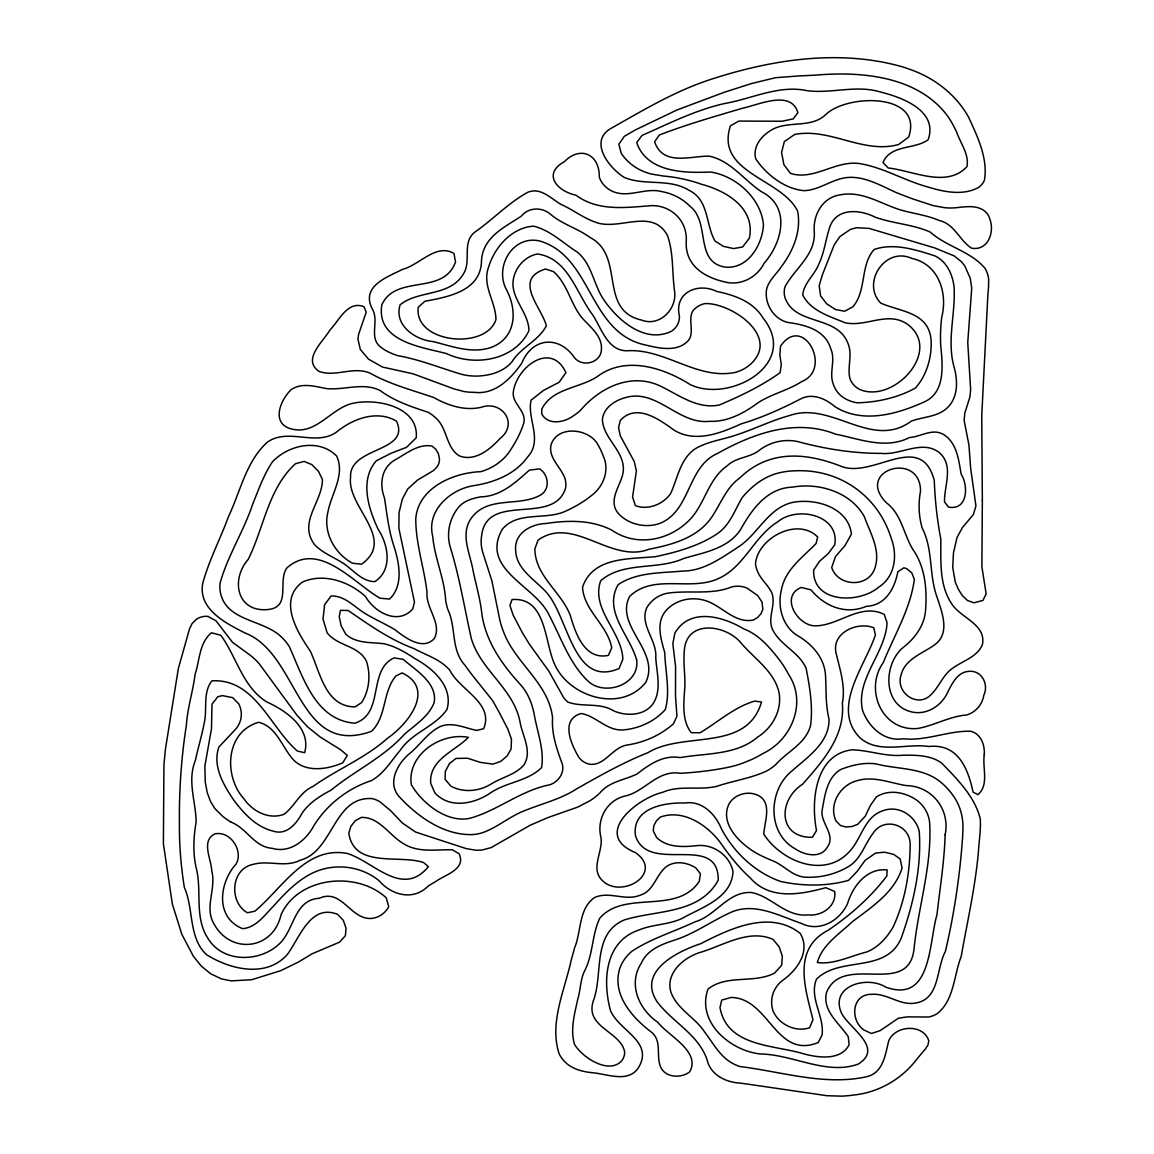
<?xml version="1.0" encoding="UTF-8"?>
<svg xmlns="http://www.w3.org/2000/svg" width="1154" height="1154" viewBox="0 0 1154 1154"><rect width="100%" height="100%" fill="white"/><g stroke="black" fill="none" stroke-linecap="round" stroke-linejoin="round"><path stroke-width="1.5" d="M231.074 822.167C246.812 828.139 254.111 846.964 272.099 848.305C289.827 853.585 306.098 840.516 313.902 825.6C327.087 804.425 348.018 788.168 371.718 780.508C384.037 773.396 391.437 760.659 400.38 750.042C412.367 732.386 435.116 726.717 447.002 709.421C453.551 686.543 432.837 668.339 414.762 658.501C405.198 652.212 395.231 646.211 383.921 643.744C370.838 642.1 356.326 643.73 345.796 634.238L341.166 625.785L339.233 616.669L340.473 610.336L348.234 610.524C369.165 624.963 389.965 639.677 413.997 648.62C426.273 655.284 440.727 659.381 449.988 670.46C459.681 690.15 494.316 703.074 483.656 728.722L476.674 730.395C464.658 728.03 452.051 721.365 439.876 726.717C428.062 732.675 420.647 744.013 410.882 752.523C397.942 762.534 386.186 782.975 399.702 797.241C418.628 817.522 445.011 836.03 473.905 834.515A43.131 39.986 6.6 0 0 482.747 832.625C497.677 827.274 509.794 816.311 524.637 810.671C541.933 803.602 560.498 799.318 576.365 789.019C599.647 775.834 622.958 762.592 647.884 752.696C683.846 730.684 746.609 752.841 761.51 701.993L754.673 701.098C734.074 707.142 718.177 722.015 700.074 732.761L691.275 732.675C682.129 721.12 683.615 705.065 684.524 691.217C685.923 678.134 683.053 665.065 684.25 651.981C685.245 619.078 725.404 624.083 741.041 642.966C754.456 658.819 774.68 671.599 779.152 693.136C781.965 710.518 772.372 727.813 757.774 736.988C736.137 755.408 706.536 752.927 680.254 757.601C663.377 754.702 649.572 764.251 637.022 774.002C624.429 780.133 609.153 781.546 599.748 793.086A55.334 51.295 6.6 0 1 589.968 800.732L577.736 807.108L547.876 817.58L530.061 825.283L491.2 847.57L482.531 849.935L476.515 850.296L466.346 848.652L415.642 832.092L402.342 823.018L390.571 810.598L380.142 801.987A20.613 19.113 6.6 0 0 371.819 798.582C333.318 796.26 333.463 851.364 300.228 860.206C285.211 867.967 268.666 859.946 253.303 864.346C230.569 868.601 228.809 902.399 247.446 912.771L254.832 911.213C282.312 888.32 305.781 845.55 347.412 853.484C373.997 861.879 402.573 898.101 428.394 866.64L423.576 862.543C399.428 854.234 354.119 868.847 348.811 833.145L350.859 826.336L355.36 820.653L361.303 817.421C379.002 816.888 388.927 834.746 402.602 843.098C417.459 853.123 435.592 849.402 452.296 849.777L459.09 853.744C466.418 869.207 445.372 874.602 435.909 881.382A405.4 375.872 6.6 0 0 428.422 885.883C413.262 901.231 391.87 895.345 378.887 880.574C359.817 865.053 331.977 862.615 310.354 874.141C295.842 881.844 284.432 893.903 273.628 906.005C264.655 914.978 256.347 927.455 242.643 928.681C214.774 917.589 219.13 882.622 236.224 863.856C243.552 850.44 230.122 830.577 214.961 833.866C200.652 840.747 211.413 859.297 211.773 871.025C216.418 888.306 204.489 906.813 213.476 922.955C229.978 954.964 273.065 950.29 281.013 914.833C298.049 876.651 356.586 870.52 386.229 897.812L388.754 906.698C384.686 914.516 375.54 919.839 366.655 918.18C348.84 915.035 340.142 888.897 319.297 898.259C293.477 899.932 294.587 930.528 278.749 944.376C259.232 962.508 222.751 962.84 208.052 938.534C194.507 918.021 201.647 892.879 196.757 870.26C192.675 854.378 193.338 837.977 196.151 821.965C195.863 801.352 186.977 780.926 195.415 760.356C198.041 747.951 201.777 735.79 204.171 723.327C207.518 709.321 202.513 692.934 211.846 680.846C254.904 678.292 270.05 727.424 297.371 751.038L304.642 752.725C311.436 728.246 286.293 710.763 266.834 701.978C242.542 686.918 236.772 657.073 220.803 635.263L211.499 632.767C199.123 642.749 199.772 660.477 195.069 674.426C192.963 691.52 187.467 708.037 186.371 725.26C181.236 757.962 179.043 790.937 179.418 824.043C179.231 845.19 180.99 866.495 184.337 887.368C193.93 909.078 188.275 937.639 206.451 954.618C230.093 969.562 266.228 978.275 287.36 954.473C299.78 937.639 310.527 903.409 337.675 914.386L343.301 920.344L346.056 928.205L345.378 935.721L339.521 942.183L312.301 953.694L298.569 961.974L280.71 970.687L251.702 979.732L231.247 980.871L221.64 978.967L210.735 973.803L201.344 966.143L193.425 956.349L181.87 934.379L172.35 904.101L163.378 843.646L163.94 764.655L165.383 749.494L178.336 668.584L189.573 628.685L192.04 623.65L196.281 619.381A17.18 15.925 6.6 0 1 204.922 616.323L207.835 616.38L215.957 620.78L232.545 642.36L249.509 654.707A61.826 57.325 6.6 0 1 259.073 663.536L296.924 715.192L307.555 726.832L320.336 737.117L340.675 749.754L347.325 755.408L342.767 762.794C326.106 770.064 302.507 773.281 290.548 756.332C281.172 744.142 275.142 726.299 258.712 722.274C225.391 731.708 223.241 776.238 244.23 799.159C252.74 811.565 269.214 819.931 284.014 814.277C294.861 806.199 299.867 792.019 313.008 786.451C337.141 769.242 365.27 758.164 387.484 738.271C407.737 724.337 436.039 689.226 402.14 672.897L395.88 675.984C382.363 692.025 386.835 716.562 371.53 731.29C297.443 757.99 299.247 654.145 245.254 633.07C225.996 623.463 197.709 608.995 202.772 583.275C208.975 560.209 220.4 538.889 228.535 516.487C240.45 491.474 246.206 461.037 267.512 442.04C288.37 427.557 315.489 446.555 336.247 432.288C352.46 418.758 376.896 409.612 396.457 421.095C411.141 452.714 348.869 446.281 350.571 477.323C346.604 506.952 396.846 538.774 361.577 564.205L352.59 563.239C334.631 553.704 322.889 532.398 327.909 512.116C331.299 493.595 345.407 474.885 336.651 456.018C318.807 438.001 288.399 444.867 272.373 461.917C263.732 474.871 258.51 489.83 252.683 504.197C243.653 531.388 227.569 555.911 219.996 583.405A38.616 35.803 6.6 0 0 220.356 592.247C226.011 621.717 263.458 619.15 281.619 637.196A55.19 51.165 6.6 0 1 289.178 646.341C303.04 676.792 315.143 720.24 354.927 723.212C384.83 713.489 367.304 670.272 394.12 657.881L403.15 659.309C415.858 670.344 437.611 683.067 434.149 702.555C428.783 716.461 415.555 724.654 404.737 733.973C383.835 757.356 354.97 770.54 330.996 790.187C320.019 795.943 309.185 802.766 302.074 813.209C296.405 823.783 286.639 835.669 273.137 831.111C256.188 826.985 243.826 813.584 233.772 800.097C223.414 784.893 212.206 765.823 218.899 747.013L234.031 730.9A25.951 24.061 6.6 0 0 238.82 703.926L232.675 697.651L222.448 695.617L217.817 696.699L212.004 704.171L211.47 728.967L204.864 765.924L205.268 782.21L207.244 792.625L210.504 801.453L214.817 808.507L222.376 816.037A73.784 68.403 6.6 0 0 231.074 822.167M982.357 500.49L981.881 566.802L986.136 593.834L982.948 600.426L973.962 602.806L967.499 600.498L962.321 595.565L958.383 589.362L955.296 582.063L952.728 567.465L953.464 552.809L957.041 537.504L962.393 527.609L973.399 514.54L975.938 505.899L970.687 468.582L968.942 445.112L964.124 420.359L964.816 413.132L969.966 396.817L970.644 389.648L967.744 342.507L971.726 288.111L970.269 278.345L964.917 266.199L961.902 262.131L954.214 255.943L934.682 247.922L869.121 228.405L856.412 227.713L850.282 229.473L839.91 236.57L834.198 244.864L822.268 275.114L819.196 285.673L820.595 295.914L826.668 303.79L835.496 309.503L844.569 311.234L852.849 306.849C866.899 290.419 859.918 265.406 874.155 249.466C893.961 242.657 915.685 249.726 934.855 255.856C946.9 261.641 952.67 274.522 954.084 287.202C955.627 313.441 946.9 339.824 953.767 365.905C957.806 379.825 958.628 397.091 947.232 407.881C937.524 417.099 923.214 416.637 911.328 421.123C871.53 450.478 831.558 400.525 789.495 415.555C771.463 420.489 754.687 428.942 736.944 434.741C722.923 439.746 707.561 441.203 694.694 449.122C679.951 459.58 677.629 478.333 670.604 493.638C663.002 504.413 648.014 510.414 635.378 505.668L632.594 496.999L636.388 470.875L634.224 461.485L620.289 435.837L618.544 427.514L620.405 420.287C636.719 402.89 659.439 419.508 674.224 430.254C695.545 443.122 720.63 433.154 741.185 423.85C762.087 417.647 781.849 408.646 801.164 398.664C812.95 392.865 825.932 398.938 835.078 406.771C862.442 423.835 896.499 414.43 923.734 402.14C946.15 392.749 942.515 364.058 940.64 344.57A201.402 186.732 6.6 0 1 941.678 317.538C947.939 293.231 938.837 264.078 911.631 258.366C885.205 246.249 861.043 283.018 880.733 303.098C900.394 311.84 928.696 311.984 931.076 339.896C932.057 356.903 926.85 375.194 915.425 388.032C897.927 397.755 877.011 402.385 857.076 402.804C848.724 401.39 840.3 397.236 835.857 389.749A33.278 30.855 6.6 0 1 832.553 381.815A31.966 29.643 6.6 0 1 831.717 376.06C831.457 366.929 834.717 357.437 830.75 348.667C824.98 329.539 804.727 324.736 787.331 322.355C774.824 319.009 766.415 306.776 766.213 294.054C765.693 282.716 775.748 275.287 781.388 266.632C793.216 250.836 801.467 231.132 797.616 211.11C781.835 178.524 714.975 173.013 730.41 125.844L738.877 121.083L781.994 121.242L793.26 118.891L797.876 112.63C791.024 89.348 758.51 104.942 742.368 108.274C714.499 116.525 686.414 124.531 659.352 134.989L654.592 141.812C663.074 166.364 690.222 156.006 709.061 156.122C730.54 160.521 743.955 180.111 761.467 191.723C791.5 206.912 781.994 243.119 764.006 263.386C756.793 277.854 740.031 286.221 724.207 281.807C703.248 276.902 684.524 264.684 686.298 240.508C687.106 220.832 671.541 205.657 652.14 205.6C626.377 207.46 598.349 211.817 575.918 195.156C556.877 191.247 542.192 173.792 564.378 161.719C579.957 145.548 599.705 153.799 599.315 177.226A25.186 23.354 6.6 0 0 613.178 191.665C629.146 198.142 645.851 187.107 662.237 191.694A50.459 46.78 6.6 0 1 690.193 206.451C710.662 222.491 694.102 262.376 725.505 267.165C748.037 269.07 762.332 244.922 763.458 224.958C761.308 198.647 736.064 175.812 710.518 172.018C684.019 173.259 646.846 172.278 636.676 142.562L642.042 135.422C669.132 123.536 695.891 109.818 725.015 103.442C752.249 98.667 778.835 84.66 807.021 90.661C831.486 93.892 856.369 84.574 880.545 92.031C902.5 97.527 938.274 110.784 928.162 139.735C914.559 149.717 890.556 144.322 882.983 162.584L888.306 167.994C913.131 170.648 946.554 188.506 966.965 166.638C969.273 154.319 960.575 143.529 956.724 132.306A137.225 127.228 6.6 0 0 948.718 117.564C919.911 76.986 864.029 71.259 818.114 74.938A679.778 630.286 6.6 0 1 799.347 75.904L775.661 77.679L751.672 83.506L724.582 92.147L676.908 110.005L635.493 129.868L624.357 136.287L618.847 144.25L621.241 153.338A49.074 45.496 6.6 0 0 651.606 174.081L663.218 176.014A140.572 130.33 6.6 0 1 701.719 184.351C726.328 190.771 755.755 208.34 749.335 238.142L742.686 246.942L733.598 248.586L723.399 246.336L715.047 241.071C705.368 224.496 709.335 199.974 688.765 190.15C669.104 178.134 644.898 185.967 624.328 177.471C609.326 168.123 588.828 142.158 610.163 128.873C642.331 110.726 674.34 91.368 709.638 79.785C771.334 59.503 839.737 48.742 903.221 67.062A331.89 307.729 6.6 0 1 913.939 70.841C936.644 79.698 956.738 95.724 968.61 117.218C977.539 136.59 988.17 158.632 984.391 180.341A18.882 17.498 6.6 0 1 978.794 187.294C963.085 196.137 943.424 191.809 927.095 186.775C903.957 180.385 883.026 167.272 859.167 163.522C835.337 160.262 813.772 180.861 790.476 173.417L783.869 164.575L781.575 152.516L784.345 141.596L794.688 134.455C830.115 127.517 863.105 154.232 898.519 144.553L908.674 137.081C923.892 92.767 847.844 93.676 826.062 114.289C810.396 129.594 786.249 119.208 769.199 131.441C760.255 137.182 752.624 147.827 755.769 158.891C766.343 174.542 784.446 188.823 803.833 190.655C816.311 190.41 826.913 182.981 838.525 179.389C858.98 172.509 878.367 184.539 896.355 192.617A702.8 651.635 6.6 0 0 912.352 198.776L932.894 205.542L944.318 207.662A52.954 49.103 6.6 0 0 956.45 207.677C965.335 206.768 975.231 205.066 983.28 210.042A16.517 15.319 6.6 0 1 990.031 219.693C994.69 232.618 987.694 251.269 971.452 248.124C959.392 240.378 954.56 223.847 938.967 220.414C926.027 214.788 911.833 213.533 898.49 209.292C879.737 203.032 861.273 190.742 840.617 194.795C822.672 197.045 812.777 214.947 814.291 231.795C815.734 255.308 794.515 268.507 784.936 286.942A22.344 20.714 6.6 0 0 784.835 297.141C793.202 322.442 826.653 316.816 842.406 334.198A32.514 30.148 6.6 0 1 848.565 345.017C852.359 355.98 847.195 367.491 849.921 378.526A19.748 18.305 6.6 0 0 859.716 389.446C893.441 404.088 943.193 350.6 907.419 324.216C887.902 310.657 866.019 327.375 845.247 322.774C829.914 316.499 810.44 310.844 802.737 294.905C803.862 283.235 814.075 275.46 818.417 265.016C824.1 253.534 825.456 240.71 829.279 228.622C835.337 207.446 859.514 209.076 875.381 217.269C893.254 223.602 912.727 224.338 930.138 232.026C946.727 246.812 970.947 251.384 985.141 268.464A30.148 27.956 6.6 0 1 988.675 279.412L988.531 287.418A229.112 212.437 6.6 0 0 987.651 299.203L981.737 415.844L982.357 500.49M984.232 755.12C982.314 768.117 989.266 784.922 977.957 794.659L973.067 792.134C968.004 768.333 957.935 743.32 928.71 746.494C906.121 743.061 878.944 754.471 859.975 737.795C830.591 708.066 865.298 665.685 875.41 634.902L873.766 627.79C857.898 621.256 831.803 632.363 835.943 652.5C839.809 669.132 845.709 685.952 842.348 703.262C845.247 736.137 822.715 761.294 802.607 784.215C777.695 800.169 777.94 838.15 812.416 837.285L816.527 830.505C810.728 801.439 814.969 754.211 852.128 749.811C869.279 750.273 885.753 756.923 903.092 755.206C916.247 755.134 930.715 755.019 941.794 763.183C957.301 779.224 975.043 796.808 980.309 819.138C980.958 830.476 978.909 841.756 978.318 853.066C975.101 887.844 967.268 922.089 961.195 956.464C953.767 975.433 954.228 1000.403 937.034 1013.789A27.581 25.576 6.6 0 1 928.71 1017.02L907.275 1016.876L898.418 1018.203L880.17 1030.623L871.429 1033.479L863.769 1029.931C849.82 1020.049 851.666 993.998 871.631 994.301C887.094 993.06 900.207 1006.086 915.786 1002.97C939.962 999.148 936.125 968.437 945.386 951.444C954.069 914.545 959.739 876.751 962.465 838.929A213.086 197.565 6.6 0 0 962.869 829.74C963.503 817.883 960.373 805.867 953.492 796.13A69.456 64.408 6.6 0 0 940.294 781.821C922.219 767.165 897.466 769.545 876.117 763.905C864.072 762.246 851.926 765.059 840.776 769.487C826.538 777.666 824.706 796.534 821.98 811.175C820.927 823.538 836.044 835.236 827.389 847.065C820.653 858.937 804.309 855.201 794.962 848.666C766.544 832.813 768.333 789.336 792.38 770.612C808.103 756.635 829.683 742.31 829.005 718.928C825.399 704.503 826.351 689.847 825.499 675.177C824.403 657.333 811.248 643.182 796.289 634.888C782.124 625.093 777.407 606.196 781.359 590.011C785.066 569.571 802.665 557.454 816.08 543.505L817.667 536.999C797.428 516.487 757.139 538.428 755.495 564.104A35.889 33.278 6.6 0 0 758.164 572.831C761.654 580.13 768.261 585.352 771.723 592.666C776.599 604.912 766.472 618.631 773.093 630.56C781.099 645.692 799.333 652.399 806.127 668.382C809.747 686.818 813.036 706.493 810.613 725.275C805.954 743.695 787.014 751.586 775.416 764.914A55.767 51.699 6.6 0 1 767.093 770.785C751.225 778.359 733.367 780.638 716.778 786.35C698.776 790.562 679.605 784.807 662.367 792.423C637.152 798.294 591.8 834.587 635.291 852.532C664.675 872.785 622.107 899.341 602.734 880.891C589.492 868.789 603.412 851.796 600.917 837.27C596.517 819.715 606.499 800.746 624.3 796.217C644.797 792.12 657.275 769.502 680.225 773.295C695.992 772.415 711.729 770.627 727.222 767.511A101.667 94.267 6.6 0 0 741.748 763.53L751.038 759.794A115.934 107.495 6.6 0 0 763.111 753.432C791.889 739.714 807.151 702.483 788.615 674.484A107.697 99.85 6.6 0 0 778.734 659.006C769.199 646.788 758.596 634.512 743.695 628.843C722.736 616.337 689.933 607.206 674.874 633.099L672.825 643.672L675.58 666.507L675.494 695.963L676.951 716.216L673.33 723.947C660.203 735.242 645.086 742.094 628.007 744.893C612.486 746.566 605.042 766.588 589.16 764.164A17.526 16.243 6.6 0 1 579.106 757.688C571.259 744.835 559.82 719.562 581.126 713.504C595.882 715.869 606.427 730.626 622.468 729.963C638.364 728.924 654.823 721.481 665.339 709.494C670.445 691.102 665.252 671.455 664.747 652.63C660.78 638.537 655.227 621.169 667.243 609.283C678.292 598.089 696.338 595.882 710.345 602.518C724.323 608.995 736.8 623.578 753.519 619.986L757.731 617.39L761.034 613.611L762.852 609.197L762.015 602.114L757.673 595.565L747.186 588.165A22.416 20.786 6.6 0 0 731.766 586.896C710.749 595.45 688.015 589.723 666.291 593.43A31.374 29.095 6.6 0 0 646.586 608.1C639.532 625.208 657.203 640.181 655.775 657.665C656.539 671.859 661.184 686.962 654.895 700.536C647.61 715.61 627.473 716.995 613.683 710.85C599.575 702.18 582.698 707.517 567.912 702.108L564.133 698.487L548.915 671.282L529.383 644.192L522.199 632.406L513.126 615.053L509.924 605.446L512.044 599.561C546.462 596.878 544.356 641.812 554.612 664.242C569.138 697.247 621.328 713.158 645.721 682.432C660.91 651.159 614.144 626.002 629.695 596.329C653.568 573.509 689.616 591.209 717.572 578.962C744.157 567.667 753.706 536.596 777.767 521.824C797.154 505.51 839.91 514.958 834.746 544.803L828.298 553.559L819.513 561.32L813.642 570.047C812.503 603.47 859.182 603.903 878.757 587.112C894.956 576.841 897.697 555.564 891.364 538.759C878.396 496.162 839.968 468.74 795.236 470.803A68.533 63.542 6.6 0 0 783.927 471.871A69.99 64.898 6.6 0 0 775.502 473.832C762.289 477.871 751.095 487.002 742.296 497.432C734.651 510.155 729.934 525.474 716.836 534.013C698.603 546.102 677.066 552.016 655.89 556.603C629.709 559.329 593.012 556.343 582.539 587.141C583.751 610.538 607.552 624.949 611.707 647.827L608.432 655.371C584.977 660.405 575.601 633.878 570.509 616.048C561.695 591.93 535.167 576.351 534.85 548.943L538.038 540.115C573.509 514.972 610.812 563.974 648.865 549.261C673.027 544.573 699.136 537.461 713.013 515.174C721.236 502.394 726.76 487.291 739.599 478.102C768.636 449.901 804.713 452.281 839.924 465.827C872.28 480.208 920.474 429.259 934.278 480.352C934.985 500.172 937.135 519.733 940.842 539.178C940.943 561.291 938.938 585.814 952.411 604.826C961.758 618.328 986.381 624.689 982.429 644.495C977.64 656.64 963.46 660.578 953.709 667.517C943.179 673.922 939.659 686.356 931.047 694.593C917.949 708.556 895.533 692.876 900.913 675.595C904.765 658.718 922.753 653.611 935.057 644.495C950.694 632.652 941.678 611.591 936.846 596.575C928.855 574.36 933.211 549.564 922.262 528.229C918.598 516.141 918.267 503.303 920.546 490.926C920.156 450.276 854.148 470.067 886.402 502.769C901.649 514.352 903.51 534.143 912.915 549.506C925.061 566.686 927.037 588.814 925.638 609.24C924.844 625.208 914.848 638.58 902.558 647.985C884.426 663.752 882.435 701.531 907.967 710.835C924.758 717.052 941.852 706.522 948.357 690.842C952.613 682.634 957.878 672.378 968.177 671.412C981.405 669.58 989.122 684.077 983.799 695.314C982.357 704.517 975.678 712.263 966.749 714.961C949.54 716.36 934.639 725.376 918.007 728.448C882.32 732.141 863.856 689.803 883.315 662.511C894.307 635.219 910.405 608.98 914.343 579.467L911.761 572.817L906.655 568.706L903.957 567.768L897.841 571.793C894.595 588.569 885.536 605.489 866.38 606.312C845.608 615.111 824.62 606.441 810.959 589.824L801.251 587.444C780.075 595.897 796.664 624.92 814.45 625.829C838.352 626.362 860.091 602.301 884.296 614.447L887.065 622.742C885.507 653.438 855.143 679.302 862.644 710.676C868.976 727.308 884.022 741.762 903.236 738.776C926.417 741.243 948.299 730.525 970.86 731.261C981.217 733.973 985.069 745.455 984.232 755.12M636.647 659.915C639.98 684.596 604.956 696.713 588.165 681.264C569.211 663.305 561.118 637.715 549.16 615.183C535.543 585.511 479.718 569.586 502.25 529.297C517.958 510.486 546.03 520.728 566.21 510.89C575.096 506.794 583.679 501.889 591.281 495.701C603.253 486.945 609.831 470.457 603.398 456.393A75.443 69.947 6.6 0 0 598.392 445.574C590.184 428.322 557.541 424.571 551.078 444.737C548.049 457.749 560.7 466.822 564.753 477.944A24.393 22.618 6.6 0 1 565.72 487.579C554.584 526.801 486.757 490.998 481.622 535.701A43.217 40.073 6.6 0 0 482.574 551.814L491.892 580.851L499.653 619.208A90.921 84.3 6.6 0 0 503.865 632.68C515.881 663.766 548.684 683.269 552.578 717.759C551.468 733.035 556.286 747.705 561.508 761.856C565.835 771.406 558.954 781.792 549.665 784.821C520.584 790.476 497.662 810.714 469.548 818.374C446.843 823.105 421.96 803.126 411.343 784.706C406.742 754.831 440.871 731.982 468.423 737.363C454.719 751.283 428.841 759.649 430.702 783.306L434.741 792.697C449.368 809.084 473.948 804.122 490.234 793.086C506.13 782.037 527.84 781.359 541.615 767.554C544.414 750.201 537.476 732.545 534.389 715.408C532.268 703.738 527.912 692.515 519.675 683.745C500.894 663.117 484.348 639.1 481.463 610.567C479.675 596.935 475.736 583.722 473.01 570.278C470.024 553.141 459.811 533.884 471.568 517.8C488.445 495.196 519.545 507.471 541.082 494.72C550.458 488.647 548.395 474.337 539.582 468.899L529.412 470.096C515.304 482.689 500.62 496.48 480.511 496.869C472.52 498.384 464.038 500.793 458.571 507.212C449.526 518.276 446.209 533.35 450.248 547.111C459.552 577.058 464.456 608.043 471.322 638.551C480.641 670.33 513.342 688.246 519.949 721.553C522.257 735.704 532.715 751.47 523.786 765.102C515.174 774.868 501.759 777.306 491.099 784.056C479.025 791.399 463.562 792.971 450.897 786.191L445.098 779.325L445.3 771.42L449.411 763.659L455.931 758.466L467.543 758.221L480.194 762.332L492.931 764.136L500.807 761.337L507.241 755.841L511.135 748.874L511.453 739.166L507.933 729.328L499.552 713.028L492.585 700.521L473.818 677.095A272.431 252.596 6.6 0 1 465.105 665.382C450.493 649.76 456.537 627.502 447.839 609.528A87.444 81.069 6.6 0 1 445.66 600.455C444.506 578.342 434.553 558.103 432.721 536.206C426.273 510.746 450.06 489.584 473.241 485.719C493.595 482.689 514.9 474.525 527.349 457.301C543.375 440.294 526.758 418.945 531.1 400.149L543.534 390.398L559.099 382.277L565.922 372.67C551.338 340.892 516.963 366.597 513.342 391.639C511.611 403.626 526.484 410.536 523.858 422.782C520.382 433.962 514.54 444.362 507.818 453.911A55.349 51.31 6.6 0 1 493.349 466.331A53.445 49.55 6.6 0 1 480.713 471.683C453.435 472.621 418.325 487.724 415.772 518.55C415.656 543.693 424.182 567.537 427.009 592.29C425.696 608.36 442.011 623.016 434.481 638.306C423.302 651.058 405.631 638.119 395.591 630.142C385.58 623.91 374.632 619.438 364.635 613.163C353.975 606.629 344.556 595.435 331.083 595.998L324.635 604.682L323.019 619.063L327.159 632.854C337.617 646.298 358.779 645.389 366.51 661.401C370.823 674.946 369.338 690.481 361.635 702.541L355.158 706.883C325.197 706.796 320.322 672.32 310.325 651.188C297.227 632.003 277.753 600.455 302.391 582.121C323.293 572.572 349.446 581.587 365.515 596.546C374.646 612.457 398.116 625.511 412.699 608.98L414.474 602.099L398.866 528.229L399.068 512.491L402.299 499.177L407.651 489.08L417.589 480.021L433.399 470.63L437.077 466.88A15.319 14.209 6.6 0 0 439.472 458.859L438.405 453.753L435.765 449.194L432.014 446.079C417.979 443.482 405.833 454.012 394.163 460.432C381.209 468.452 379.377 484.579 384.441 497.836C386.893 513.342 388.48 529.051 393.254 544.097C398.981 561.435 404.275 584.804 389.619 599.056L379.983 598.205C353.86 583.232 318.735 540.029 286.985 567.811C277.162 581.068 291.933 607.696 267.339 609.601C236.844 612.096 230.439 579.697 248.211 559.373C263.977 527.681 268.247 488.344 295.496 463.706L304.093 461.412L311.854 464.629L318.475 471.322L322.399 479.458C322.644 501.788 297.732 522.257 314.609 544.674C322.673 553.17 333.867 557.137 343.488 563.469C353.513 570.119 361.793 581.486 374.776 581.63C392.822 570.206 388.422 544.803 378.195 529.383C368.472 508.698 359.399 480.208 376.276 460.835L390.802 453.363L406.525 447.319L416.233 437.799C419.147 406.352 375.8 397.712 351.436 403.611C329.308 409.67 314.494 437.38 288.572 428.062C271.161 420.965 281.475 398.895 290.981 389.792C301.295 382.45 314.479 386.215 325.774 388.494C343.863 390.672 362.702 381.873 380.128 390.528C394.61 401.231 411.213 406.713 427.961 412.209A34.231 31.735 6.6 0 1 435.202 417.459C447.564 427.499 445.559 447.305 459.22 455.83C474.698 462.004 490.032 449.512 499.855 438.664C519.199 423.662 501.687 399.948 481.218 407.275C464.615 411.112 448.084 405.516 433.673 397.495C413.406 390.542 392.706 385.061 373.535 375.064C356.168 364.159 336.853 377.82 319.124 371.444C301.771 359.731 322.99 341.757 329.871 330.116C339.132 320.624 347.642 300.228 363.957 306.704L366.222 312.244L358.649 334.155L357.956 339.161L360.337 349.46L368.515 359.168L382.421 367.03L413.19 373.853L453.724 388.811L463.749 391.466A50.127 46.477 6.6 0 0 474.049 392.302C494.878 395.014 510.659 378.974 521.666 363.351C532.47 336.809 559.517 335.482 574.562 357.798C582.871 367.881 601.508 362.587 601.45 348.941C602.099 335.078 589.016 326.193 580.996 316.643C570.336 302.564 567.162 283.711 553.617 271.695L545.539 268.983C512.52 279.355 541.442 307.094 546.361 325.702C538.673 340.92 520.67 347.34 511.77 362.096C503.577 371.501 491.114 375.252 479.04 376.002A52.795 48.958 6.6 0 1 461.6 374.314C440.323 368.025 419.739 359.514 397.784 355.663C391.365 353.571 385.018 350.816 379.825 346.402C369.136 337.112 378.901 321.302 372.771 309.849C359.846 286.509 386.994 277.22 402.602 269.344C419.436 265.045 436.313 242.903 453.955 253.476L455.527 261.857C443.598 295.972 395.981 273.7 381.815 304.844C375.973 341.425 421.008 346.936 446.497 353.571C474.51 366.958 514.799 360.409 528.936 330.708C528.748 313.484 513.141 301.006 512.91 283.639C513.285 269.748 523.555 256.736 537.331 253.981C568.316 258.15 576.336 293.534 592.781 315.028C601.537 328.342 607.365 350.412 626.521 350.802C664.791 348.018 696.973 380.402 735.386 372.367A37.491 34.764 6.6 0 0 752.264 362.544C779.239 334.833 729.876 302.463 704.95 303.589A20.397 18.911 6.6 0 0 696.828 307.18C684.942 314.609 695.516 330.087 688.851 339.911C678.408 352.403 659.857 348.494 646.139 345.147C588.237 333.333 592.81 256.448 539.567 240.955C512.852 234.897 494.576 266.444 506.101 288.99C517.612 310.065 516.631 338.151 490.782 347.542C471.654 353.946 451.935 346.301 433.341 341.627C415.238 339.997 393.788 325.313 400.077 304.858C419.205 289.12 452.7 297.631 465.105 270.7C470.284 258.121 462.379 241.085 475.39 231.723C493.292 219.188 508.712 202.614 527.926 192.213C540.707 187.063 550.862 198.459 560.887 204.345C572.485 209.393 582.51 217.486 594.425 221.813C618.01 231.968 651.88 206.739 667.459 235.488C673.806 253.375 671.931 273.022 674.628 291.659C676.893 309.46 659.338 327.087 641.552 320.076C597.801 310.109 625.54 256.044 590.141 237.536C577.894 228.564 562.791 224.424 551.021 214.673C542.452 206.855 528.676 206.955 521.19 216.26C504.385 227.338 482.891 237.104 481.506 260.544C481.16 290.938 448.488 296.924 424.932 301.237L418.253 307.209C413.55 343.026 485.719 350.672 495.946 319.615C495.888 301.771 481.694 285.5 488.604 267.093C494.691 247.057 511.626 227.713 533.48 226.141C550.141 230.136 562.806 242.888 576.942 251.875C591.887 263.66 593.358 284.028 603.398 299.16C617.462 320.235 645.086 344.267 671.614 331.155A19.041 17.656 6.6 0 0 679.389 315.879C673.893 292.121 698.559 282.283 716.692 291.443C734.651 295.135 753.259 301.598 763.183 318.215C800.068 364.419 728.967 403.482 690.193 384.542C663.261 367.607 625.612 355.446 597.455 376.478C579.481 388.451 552.463 387.975 541.817 409.006L541.716 413.94C547.905 425.523 564.219 422.667 573.192 415.945A70.697 65.547 6.6 0 0 580.145 410.737C599.59 387.556 631.397 371.833 660.997 386.388C679.288 395.274 697.593 409.396 719.245 405.025C740.103 396.24 761.828 385.84 780.118 372.641L781.287 364.476L779.859 355.1L780.479 346.272C803.025 313.051 833.073 368.991 801.713 381.585C788.095 390.297 771.997 393.889 758.366 402.515C744.171 412.988 727.741 422.119 709.58 421.311C677.961 424.888 656.453 387.398 624.242 397.971C614.245 400.827 603.758 408.083 602.402 419.147C602.85 439.313 626.867 452.022 622.958 473.472C620.116 486.454 607.451 500.951 618.486 513.631C628.541 524.551 645.865 528.373 659.727 523.44C691.159 510.905 686.789 466.764 717.644 453.378C753.086 433.471 795.495 418.224 835.424 434.106C859.903 438.996 885.363 449.743 909.525 437.525C918.526 436.933 926.59 431.74 935.663 432.072A17.974 16.661 6.6 0 1 944.462 435.029C957.041 443.8 958.743 460.129 961.109 474.02C968.711 486.036 967.687 510.703 948.516 507.111L944.52 501.932C944.087 485.459 954.315 465.451 939.053 452.397C921.671 439.328 900.394 455.599 881.021 453.363C852.474 453.45 824.331 448.776 796.851 441.376C783.104 438.78 768.838 442.4 758.019 451.272C748.542 457.835 735.733 457.446 727.251 465.783C708.902 478.405 705.411 501.788 691.506 517.829C671.282 540.317 637.224 547.789 611.591 530.018C591.512 519.819 568.201 520.122 546.462 523.454C531.489 523.829 514.237 532.888 515.622 550.025C516.04 568.143 532.831 578.356 544.154 590.011C568.864 613.25 571.576 688.722 619.049 668.555L622.857 659.194C621.891 631.411 590.646 609.456 600.671 580.765C623.333 561.003 657.434 570.566 683.889 558.392C704.113 552.492 727.568 548.77 740.334 529.974C751.427 509.981 767.021 487.839 792.394 487.176C818.835 482.271 851.061 492.21 864.389 516.79C870.289 533.119 881.007 550.516 874.833 568.302C868.197 588.078 838.02 586.766 831.688 567.508L835.539 556.488L845.06 545.539L851.421 534.071C848.349 507.414 815.445 497.893 792.509 502.452C768.333 507.861 758.308 533.61 738.935 546.592C721.856 557.627 703.68 571.158 682.461 571.086C660.91 573.105 636.619 572.096 618.14 584.674C602.907 611.375 629.853 635.335 636.647 659.915M945.14 834.688C944.347 861.504 939.976 888.147 936.961 914.805C928.696 942.76 931.884 1003.749 885.709 987.132C866.914 975.202 829.553 986.079 841.454 1012.996C848.998 1028.402 884.397 1047.789 858.273 1064.06C826.74 1075.6 793.014 1054.467 760.573 1053.977C730.107 1050.962 696.165 1021.78 708.022 989.093C726.919 974.063 753.764 983.958 774.622 973.053L781.662 965.234L782.34 956.291L779.181 946.828L772.964 939.342C748.21 928.552 722.808 946.02 699.093 952.728C683.154 958.109 665.613 973.168 670.791 991.762C676.807 1009.144 695.054 1017.237 704.733 1032.138C712.133 1041.802 718.033 1053.025 727.972 1060.425A39.121 36.279 6.6 0 0 739.988 1066.556C781.633 1071.619 824.1 1085.871 866.019 1076.87C883.329 1073.249 885.161 1054.944 888.724 1040.908C895.23 1025.055 923.344 1023.483 928.782 1040.749L927.975 1044.99L925.32 1049.087A424.326 393.427 6.6 0 0 914.848 1061.694C899.947 1080.101 877.819 1092.434 854.22 1094.973A139.504 129.349 6.6 0 1 841.872 1096.156L826.899 1095.709L751.066 1084.616A463.403 429.649 6.6 0 0 739.094 1083C726.385 1082.135 713.1 1075.86 708.123 1063.44C701.026 1035.571 673.258 1023.252 657.203 1001.86C636.806 971.524 677.225 951.372 700.839 943.655C730.352 928.422 770.165 909.64 800.184 933.384C811.017 951.228 796.866 970.716 782.023 980.799A31.23 28.951 6.6 0 0 773.223 1011.423C779.296 1024.651 795.625 1032.441 809.574 1027.781L812.964 1019.732C805.348 988.617 791.759 949.078 828.255 930.196C850.354 915.237 870.679 897.235 886.863 875.973L887.152 869.928C866.899 867.721 852.806 886.056 847.541 903.625C839.622 921.022 819.282 932.605 801.035 923.272C778.878 915.685 754.081 901.822 730.583 912.482C712.032 920.892 695.357 933.139 675.912 939.659C662.555 944.001 647.394 949.28 641.321 963.172C627.675 984.073 638.869 1009.375 657.852 1022.329C668.354 1035.917 701.271 1051.611 689.602 1071.951C681.625 1078.153 667.243 1077.923 661.473 1068.719C655.198 1057.511 662.584 1042.379 652.226 1032.772C633.084 1018.463 612.284 995.686 619.352 969.822A43.549 40.376 6.6 0 1 631.873 951.3C651.245 938.447 673.965 931.768 694.91 921.873C715.826 915.901 728.015 891.162 751.297 892.504C771.68 896.211 785.614 917.387 808.218 914.877C821.735 916.478 836.838 906.106 834.674 891.451L825.846 887.7C800.587 894.552 770.194 900.322 750.446 878.165C739.786 868.443 730.655 857.206 722.361 845.449C709.393 826.235 683.918 808.42 660.247 817.119L656.352 820.941L653.813 825.745L653.222 830.779L656.626 837.573C667.733 848.132 684.019 847.036 698.127 845.521C714.138 844.425 729.717 855.662 732.992 871.501C731.924 896.514 704.95 906.409 686.01 916.233C671.729 925.09 654.347 923.662 639.244 929.879C604.956 941.202 602.431 980.323 610.365 1010.168C618.457 1030.868 655.183 1041.673 637.888 1068.575C627.271 1083 607.004 1073.884 592.449 1072.744C582.582 1071.734 572.24 1069.181 564.998 1061.954A30.134 27.941 6.6 0 1 558.998 1053.458C549.116 1022.213 564.84 990.103 571.317 959.638A468.957 434.813 6.6 0 0 574.548 947.953C581.457 931.538 578.486 908.53 594.57 897.552C609.168 890.816 625.223 901.404 640.153 895.201C654.347 891.003 655.934 873.982 667.055 866.178C675.869 860.422 687.366 862.528 695.833 867.895L700.42 873.794L699.281 881.339C676.633 915.396 624.833 889.518 599.864 918.065C591.829 934.653 593.271 954.214 584.689 970.745C580.246 979.501 580.678 989.555 577.865 998.787C574.706 1013.443 570.004 1029.584 574.548 1044.384C582.481 1057.915 609.947 1075.326 622.208 1060.194A17.021 15.781 6.6 0 0 624.689 1052.131C621.025 1030.984 583.188 1027.421 593.848 999.422C603.037 972.952 592.305 933.413 624.3 919.954C656.323 909.886 699.555 914.415 718.264 880.098C718.466 831.645 648.332 875.381 635.479 835.727C631.627 808.074 663.925 802.376 684.899 803.011C702.065 800.313 715.408 814.133 721.423 828.817C733.872 852.46 755.004 872.337 780.335 881.367C802.419 886.301 826.798 886.503 848.536 880.343L857.278 871.241L865.096 860.379L875.641 853.008L884.628 852.215L893.614 854.349L900.12 858.908L902.082 867.981C894.494 892.446 871.732 907.001 852.359 921.714C839.636 933.788 821.98 944.924 817.364 962.566C834.198 964.701 850.585 955.959 866.755 951.963C878.367 947.319 886.993 937.625 893.138 926.994C904.823 901.75 909.943 873.145 910.131 845.449C911.17 824.966 884.108 815.878 873.015 833.39C864.836 843.834 861.389 857.855 850.008 865.63C836.506 874.141 820.335 878.151 804.425 877.141C792.567 875.886 784.98 866.582 774.839 861.706C765.78 857.927 756.62 854.162 748.773 848.147C735.588 838.569 720.673 821.417 728.881 804.251C733.655 795.25 745.542 791.211 755.062 794.197C773.425 799.938 764.727 820.537 763.746 834.111C782.152 862.658 827.966 880.401 852.301 848.147C862.197 835.28 866.005 815.748 883.416 810.555C898.966 805.045 915.41 815.748 919.233 831.241C921.757 867.289 913.377 904.087 901.245 938.014C886.157 973.976 839.78 955.743 816.484 979.183C808.839 997.748 824.432 1015.866 822.11 1034.922L818.229 1042.538C775.776 1059.805 769.285 997.965 731.131 997.46L721.74 1000.056L719.995 1007.5C727.15 1047.342 774.478 1044.659 804.785 1054.121C819.08 1057.857 841.078 1060.584 849.142 1044.702L848.248 1036.739C839.319 1023.18 822.153 1010.904 826.466 992.584C843.055 951.79 909.655 999.22 914.184 947.521C918.483 906.366 931.725 866.596 929.735 824.663A34.245 31.749 6.6 0 0 916.896 800.285C905.327 792.163 888.897 788.918 876.42 796.866L870.26 805.665L865.37 816.022L857.797 824.273L852.099 826.495L845.94 827L840.444 825.499L835.986 820.927C828.298 804.612 840.227 784.936 857.004 780.71C873.463 775.733 889.806 782.845 905.933 785.557C932.172 785.961 950.362 809.574 945.14 834.688"/></g></svg>
